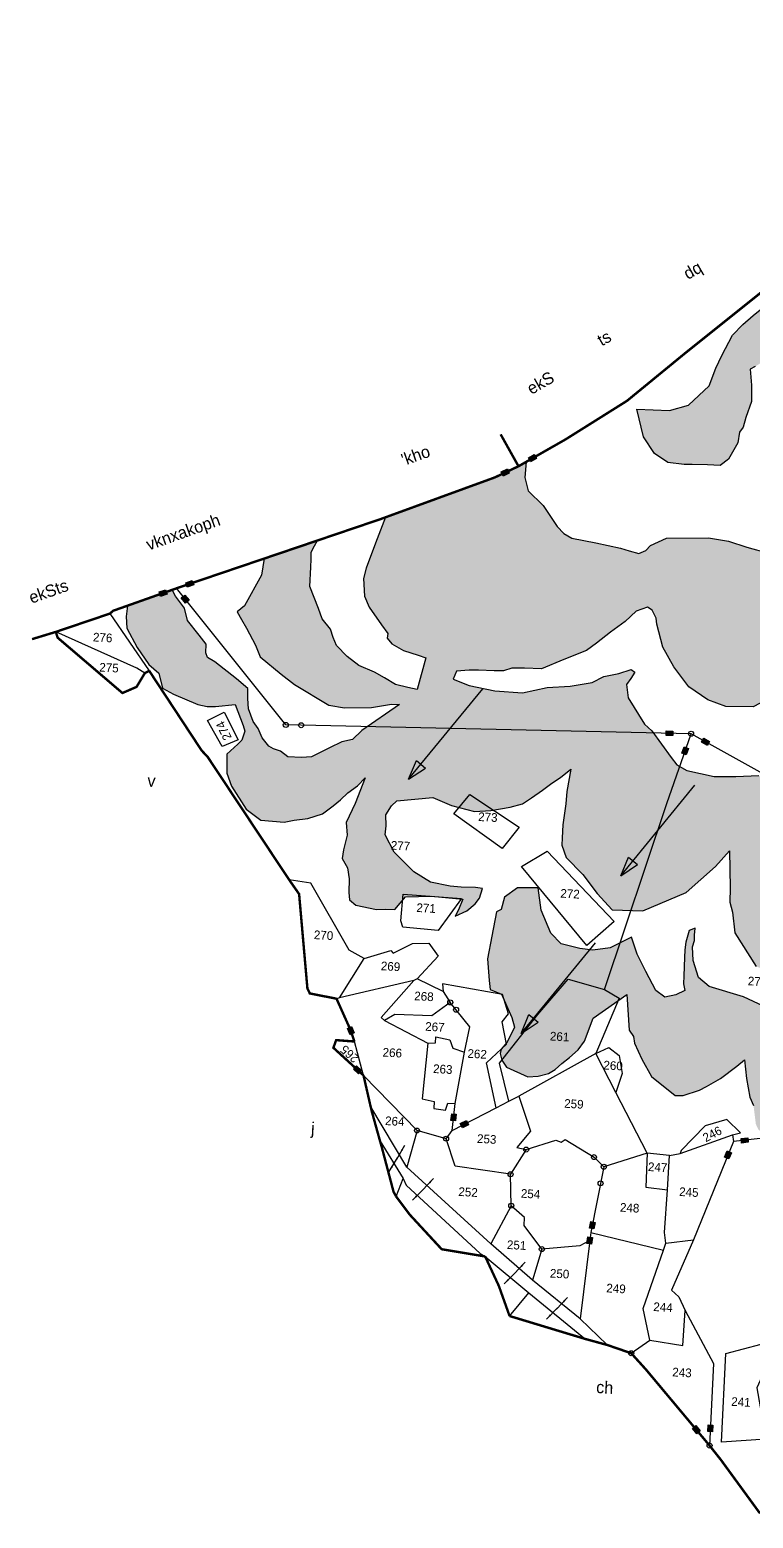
# Model space of a CAD drawing. Header units: metres. Extents: x 284570 to 287176, y 2012665 to 2015723.
# Drawn here: x 284690 to 285456, y 2013953 to 2015528 of the extents above; entities that cross this region are included whole.
import ezdxf
from ezdxf.enums import TextEntityAlignment as Align

# ---------------------------------------------------------------- set-up
doc = ezdxf.new("R2010")
doc.units = ezdxf.units.M
doc.header["$MEASUREMENT"] = 0
doc.linetypes.add('DIVIDE', pattern=[1.25, 0.5, -0.25, 0, -0.25, 0, -0.25])
for name, color, linetype in [('POLY_HATCH', 12, 'Continuous'), ('POLY_PARCEL', 6, 'Continuous'), ('POLY_ROAD', 30, 'Continuous'), ('SYM_ARROW', 1, 'Continuous'), ('SYM_STONE', 1, 'Continuous'), ('TEXT_MAPOUT', 7, 'Continuous'), ('TEXT_PARCEL', 7, 'Continuous'), ('V_BOUND_LINE', 7, 'Continuous'), ('V_DIVIDE_LINE', 7, 'DIVIDE')]:
    doc.layers.add(name, color=color, linetype=linetype)
doc.styles.get("Standard").update_dxf_attribs({"font": 'arial.ttf'})
doc.styles.add('TEXT_MAP', font='')
doc.styles.get('TEXT_MAP').set_extended_font_data('Kruti Dev 050')
doc.dimstyles.get("Standard").update_dxf_attribs({"dimtxt": 0.18, "dimasz": 0.18, "dimexe": 0.18, "dimexo": 0.0625, "dimgap": 0.09, "dimtad": 0, "dimtih": 1, "dimtoh": 1, "dimdec": 4, "dimzin": 0, "dimdsep": 46, "dimtxsty": 'Standard', "dimcen": 0.09, "dimadec": 0, "dimazin": 0, "dimtfac": 1, "dimtdec": 4, "dimtofl": 0, "dimtmove": 0, "dimatfit": 3, "dimfxl": 0, "dimtolj": 1, "dimtzin": 0, "dimarcsym": 0})

# ---------------------------------------------------------------- blocks, each defined once
blk = doc.blocks.new('STONE')
blk.add_circle((0, 0), 0.851)
blk = doc.blocks.new('STONESQUAREFILLED')
blk.add_hatch(color=256).paths.add_polyline_path([(0.7, -0.48), (0.7, 0.48), (-0.7, 0.48), (-0.7, -0.48)])
blk.add_lwpolyline([(-0.7, 0.48), (0.7, 0.48), (0.7, -0.48), (-0.7, -0.48)], close=True)
blk = doc.blocks.new('ARROWASPECT')
h = blk.add_hatch(color=256)
h.paths.add_polyline_path([(2.85, -2.85), (3.72, -1.98), (0, 0)])
h.paths.add_polyline_path([(0, 0), (1.98, -3.72), (2.85, -2.85)])
for points in [[(0, 0), (17.15, -17.15)], [(0, 0), (1.98, -3.72)], [(0, 0), (3.72, -1.98)], [(3.72, -1.98), (1.98, -3.72)]]:
    blk.add_lwpolyline(points)
blk = doc.blocks.new('TEXTDOUBLEARROW')
for points in [[(-6.63, 0.01), (0.2, 0.01)], [(6.25, 0.01), (-0.58, 0.01)]]:
    blk.add_leader(points, dimstyle='Standard', override={"dimtxt": 2.5, "dimasz": 2.5, "dimexe": 1.25, "dimexo": 0.625, "dimgap": 0.625, "dimtad": 1, "dimtih": 0, "dimtoh": 0, "dimzin": 8, "dimcen": 2.5, "dimtofl": 1})
blk = doc.blocks.new('6521')
at = {"layer": 'POLY_HATCH'}
h = blk.add_hatch(dxfattribs=at)
h.set_pattern_fill('ZIGZAG', color=256, scale=51.90212, style=0)
h.set_pattern_definition([(0, (284403.845, 2012089.4384), (6.487765, 6.487765), [6.487765, -6.487765]), (90, (284410.333, 2012089.4384), (-6.487765, 6.487765), [6.487765, -6.487765])])
h.paths.add_polyline_path([(285444.8, 2014803.7), (285450.7, 2014799.6), (285461.3, 2014794.3), (285468.9, 2014791.9), (285478.3, 2014786.1), (285494.2, 2014783.7), (285504.8, 2014783.7), (285514.8, 2014785.5), (285525.4, 2014788.4), (285528.3, 2014791.9), (285532.4, 2014801.3), (285538.9, 2014810.2), (285544.2, 2014815.4), (285555.4, 2014838.4), (285567.2, 2014873.6), (285570.1, 2014888.3), (285574.2, 2014901.3), (285578.9, 2014935.9), (285587.8, 2014970.3), (285593.1, 2014989.1), (285603.7, 2014989.7), (285614.3, 2014989.7), (285621.3, 2014990.9), (285626.6, 2014995), (285630.7, 2015002), (285633.7, 2015011.4), (285637.8, 2015020.3), (285639.6, 2015028.5), (285645.4, 2015046.7), (285655.4, 2015062.9), (285658.4, 2015072.9), (285659, 2015082.9), (285660.2, 2015093.5), (285659.6, 2015119.3), (285656.6, 2015138.7), (285646.6, 2015154.6), (285623.7, 2015174), (285591.9, 2015188.1), (285574.3, 2015192.2), (285556, 2015195.7), (285566.6, 2015209.5), (285571.3, 2015216), (285573.1, 2015221.3), (285578.4, 2015243), (285577.8, 2015248.9), (285573.1, 2015255.4), (285561.9, 2015266), (285537.2, 2015267.7), (285527.8, 2015270.1), (285530.2, 2015276.5), (285535.5, 2015283.6), (285539.6, 2015288.3), (285544.9, 2015297.1), (285546, 2015304.8), (285546, 2015313), (285546.6, 2015324.2), (285541.9, 2015332.4), (285522.9, 2015345.5), (285474.2, 2015304.5), (285477.6, 2015295.1), (285477.1, 2015286.8), (285476.5, 2015277.4), (285472.9, 2015252.1), (285473.5, 2015222.2), (285478.2, 2015221), (285485.9, 2015218.1), (285498.2, 2015208.1), (285502.4, 2015198.1), (285503.5, 2015186.3), (285505.3, 2015176.3), (285507.6, 2015159.3), (285501.8, 2015149.3), (285488.8, 2015150.5), (285476.5, 2015147.5), (285471.8, 2015121.1), (285449.4, 2015122.2), (285441.2, 2015127.5), (285434.1, 2015144), (285427.7, 2015157.5), (285427.1, 2015167.5), (285427.1, 2015173.4), (285428.2, 2015179.8), (285431.1, 2015201.5), (285426.4, 2015216.2), (285419.3, 2015228), (285414.1, 2015233.3), (285388.2, 2015209.7), (285377.6, 2015199.7), (285367, 2015187.4), (285357, 2015165.1), (285351.1, 2015151), (285345.2, 2015131.6), (285324.1, 2015109.8), (285304.1, 2015102.8), (285268.8, 2015102.2), (285277.6, 2015072.8), (285290.5, 2015055.7), (285305.2, 2015046.9), (285322.9, 2015045.7), (285331.7, 2015046.3), (285348.2, 2015046.9), (285361.7, 2015046.9), (285370.5, 2015054), (285379.3, 2015072.2), (285380.5, 2015083.9), (285384.1, 2015089.2), (285386.4, 2015099.8), (285391.7, 2015117.5), (285390.5, 2015135.1), (285388.2, 2015152.1), (285393.5, 2015155.1), (285398.2, 2015158.6), (285402.3, 2015165.1), (285403.5, 2015174.5), (285403.5, 2015183.9), (285404.6, 2015193.3), (285411.1, 2015193.9), (285415.8, 2015189.8), (285415.2, 2015176.2), (285417, 2015163.9), (285420.5, 2015148.6), (285431.1, 2015121.9), (285438.2, 2015108.4), (285444.1, 2015095.5), (285455.2, 2015074.3), (285464.7, 2015063.7), (285478.2, 2015026.1), (285470.5, 2015014.3), (285467, 2015003.8), (285465.2, 2014988.5), (285459.4, 2014971.4), (285451.7, 2014961.4), (285439.9, 2014957.9), (285418.8, 2014955.6), (285395.2, 2014960.8), (285375.2, 2014966.1), (285353.5, 2014968.5), (285308.6, 2014965.6), (285291.6, 2014956.7), (285286.9, 2014950.9), (285279.8, 2014947.3), (285269.2, 2014949.7), (285259.8, 2014952), (285232.8, 2014956.2), (285206.9, 2014959.7), (285198.1, 2014964.4), (285190.4, 2014971.4), (285173.9, 2014993.2), (285156.9, 2015007.9), (285152.8, 2015022), (285153.2, 2015039), (285145.2, 2015033.8), (285120.5, 2015020.4), (285005.6, 2014971), (284996.2, 2014942.7), (284987.8, 2014915.3), (284985.6, 2014903.9), (284987.8, 2014884.9), (284993.2, 2014873.5), (285007.6, 2014855.2), (285014.9, 2014846.4), (285014.5, 2014841.4), (285020, 2014835.4), (285032.9, 2014829), (285049, 2014824.8), (285057.3, 2014822.5), (285049.9, 2014788), (285039.8, 2014789.4), (285026.4, 2014792.2), (285014, 2014798.6), (285003, 2014804.1), (284985.9, 2014810.1), (284972.6, 2014819.3), (284960.6, 2014830.3), (284956.5, 2014838.6), (284953.2, 2014847.4), (284943.6, 2014858), (284939, 2014869), (284928.4, 2014892), (284928.2, 2014912.9), (284928.2, 2014921.6), (284927.8, 2014929), (284931, 2014935.9), (284933.7, 2014941.9), (284877.7, 2014919.3), (284875.8, 2014901.4), (284859.2, 2014867.3), (284851.8, 2014860.4), (284856.9, 2014852.6), (284862.9, 2014843.4), (284873.4, 2014825.9), (284879.4, 2014813.5), (284903, 2014796.2), (284917.7, 2014786.1), (284955.9, 2014765.9), (284973, 2014764), (285002, 2014765.9), (285023.1, 2014770.5), (285031.9, 2014770.9), (284992.8, 2014740.6), (284983.5, 2014730.4), (284972, 2014727.2), (284959.1, 2014719.9), (284940.3, 2014709.3), (284929.7, 2014707.9), (284914.9, 2014707.9), (284906.7, 2014713.4), (284899.3, 2014715.7), (284893.8, 2014718), (284886.4, 2014726.8), (284881.3, 2014736.4), (284875.8, 2014743.8), (284869.8, 2014757.1), (284868.4, 2014768.2), (284868, 2014778.8), (284855.1, 2014788.4), (284830.7, 2014805.4), (284822.9, 2014809.6), (284820.6, 2014814.6), (284820.6, 2014823.8), (284812.3, 2014833.1), (284798.9, 2014848.2), (284795.2, 2014861.1), (284784.6, 2014873.5), (284780.7, 2014880.2), (284733.6, 2014860.4), (284732.9, 2014848.7), (284734.3, 2014836.3), (284746.7, 2014816), (284760.1, 2014798.5), (284771.6, 2014789.8), (284776.2, 2014774.2), (284788.6, 2014768.2), (284815.3, 2014758.5), (284825.5, 2014757.1), (284834.2, 2014757.6), (284855.4, 2014760.8), (284865.1, 2014738.7), (284867.4, 2014732.7), (284864.6, 2014723.1), (284860.5, 2014718.5), (284853.1, 2014710.7), (284849.4, 2014707), (284850.3, 2014686.7), (284856.3, 2014672.9), (284873.3, 2014649), (284889.9, 2014638.4), (284914.9, 2014637.3), (284925.5, 2014640.1), (284940.3, 2014642.8), (284955.5, 2014648.8), (284966.5, 2014658), (284974.3, 2014664.9), (284981.7, 2014672.7), (284991.4, 2014681), (284999.2, 2014689.8), (284990, 2014661.7), (284981.7, 2014641), (284983.5, 2014627.2), (284980.3, 2014611.5), (284979.4, 2014601.9), (284985.8, 2014592.2), (284988.1, 2014580.7), (284988.6, 2014566), (284990, 2014558.2), (284996.9, 2014552.6), (285019.5, 2014549.4), (285029.1, 2014550.3), (285039.3, 2014550.3), (285049.7, 2014564.5), (285077.7, 2014567), (285111.4, 2014565.7), (285107.6, 2014553.9), (285104.5, 2014547), (285116.4, 2014553.3), (285125.1, 2014561.4), (285129.4, 2014567.6), (285131.9, 2014578.2), (285124.4, 2014578.8), (285108.9, 2014578.2), (285097, 2014578.8), (285075.9, 2014581.9), (285057.2, 2014591.9), (285034.8, 2014611.8), (285024.2, 2014629.8), (285024.8, 2014639.8), (285023.6, 2014651.6), (285029.2, 2014661.5), (285034.8, 2014667.1), (285073.3, 2014673), (285093.8, 2014665.5), (285118.7, 2014660.5), (285136.2, 2014662.4), (285156.7, 2014667.4), (285169.8, 2014671.7), (285179.1, 2014678.6), (285190.4, 2014687.3), (285200.3, 2014695.4), (285209, 2014702.2), (285219.6, 2014711.6), (285216.7, 2014687.5), (285216.3, 2014674.2), (285214.6, 2014651.4), (285214.6, 2014637.3), (285214.6, 2014629.6), (285220.2, 2014616.4), (285238.9, 2014599.4), (285255.6, 2014579.8), (285272.6, 2014563.1), (285305.5, 2014564), (285351.1, 2014586.2), (285381, 2014616), (285395.1, 2014633.5), (285398, 2014593.8), (285398.5, 2014578.5), (285401.9, 2014567.8), (285405.7, 2014545.7), (285430.5, 2014511.1), (285456.8, 2014503), (285474.7, 2014506.8), (285495.6, 2014509.7), (285505.3, 2014512), (285503.1, 2014501.5), (285496.3, 2014481.4), (285491.9, 2014456.8), (285497.1, 2014434.4), (285504.5, 2014420.2), (285521.7, 2014400.8), (285532.2, 2014395.6), (285532.2, 2014382.2), (285526, 2014376), (285513.5, 2014370.3), (285501.6, 2014369.5), (285493.4, 2014368.8), (285477.7, 2014372.5), (285467.2, 2014390.4), (285462, 2014400.1), (285460.5, 2014412), (285458.3, 2014421.7), (285455.3, 2014426.2), (285449.3, 2014451.6), (285446.3, 2014466.5), (285418.7, 2014477.7), (285381.4, 2014486.6), (285369.4, 2014495.6), (285362.7, 2014513.5), (285361.2, 2014528.4), (285362.7, 2014535.1), (285362.7, 2014541.1), (285362.7, 2014548.5), (285356.7, 2014545.6), (285353.8, 2014532.9), (285353, 2014524.7), (285353, 2014516.5), (285353.4, 2014496.7), (285353.8, 2014488.1), (285355.5, 2014481.1), (285346, 2014475.8), (285334.5, 2014472.5), (285324.3, 2014479), (285312.4, 2014499.1), (285302.1, 2014517.2), (285295.1, 2014534.8), (285272.9, 2014522.1), (285254.1, 2014518.8), (285240.1, 2014519.7), (285220, 2014523.4), (285208.1, 2014534.4), (285196.2, 2014558.6), (285191.7, 2014582.4), (285169.5, 2014581.2), (285156.3, 2014570.1), (285153.3, 2014556.8), (285148.3, 2014554.1), (285145, 2014527.5), (285141.8, 2014503.1), (285144.6, 2014479.7), (285146.4, 2014470.1), (285158.8, 2014466), (285171.2, 2014441.6), (285174.9, 2014431.1), (285167.7, 2014414.8), (285161.8, 2014407), (285160.8, 2014402), (285163.1, 2014395.1), (285168.6, 2014387.8), (285192.1, 2014378.6), (285203.1, 2014380), (285214.1, 2014383.6), (285221, 2014388.2), (285227.9, 2014395.1), (285235.7, 2014402), (285244.4, 2014410.7), (285250.9, 2014420.4), (285258.7, 2014445.6), (285293.6, 2014473.1), (285298.2, 2014435), (285303.2, 2014428.6), (285304.6, 2014421.3), (285313.3, 2014404.7), (285324.8, 2014386.4), (285351.5, 2014367.6), (285360.2, 2014368), (285377.2, 2014374.9), (285384.5, 2014379), (285399.2, 2014388.7), (285415.8, 2014402.9), (285423.7, 2014410.2), (285427, 2014390), (285431.6, 2014370.3), (285436.2, 2014361.6), (285439.8, 2014341.8), (285443, 2014335.8), (285452.7, 2014329.9), (285473.8, 2014328.5), (285482.5, 2014322.1), (285493.2, 2014324.2), (285515.3, 2014328.4), (285512.1, 2014312.7), (285507.5, 2014301.7), (285502.4, 2014293), (285502.9, 2014279.7), (285506.5, 2014260), (285502.4, 2014249.4), (285509.8, 2014248), (285529.1, 2014233.8), (285547, 2014223.7), (285563.6, 2014207.5), (285576, 2014204.7), (285584.7, 2014194.6), (285600.3, 2014193.3), (285602.2, 2014198.8), (285585.6, 2014209.3), (285598.9, 2014235.9), (285605.8, 2014233.7), (285624.7, 2014219), (285620.1, 2014240.1), (285618.7, 2014251.1), (285616.4, 2014261.2), (285611.8, 2014269), (285604.9, 2014278.6), (285594.3, 2014293.8), (285587.5, 2014311.7), (285583.8, 2014333.7), (285584.2, 2014345.7), (285582.9, 2014360.4), (285570.4, 2014364.3), (285558.9, 2014371.7), (285555.3, 2014375.4), (285559.9, 2014390), (285577.8, 2014391.9), (285597.5, 2014399.7), (285601.2, 2014405.7), (285586, 2014420.3), (285589.3, 2014429.1), (285574.1, 2014436.4), (285565.8, 2014442.4), (285562.6, 2014448.8), (285561.2, 2014452.5), (285552.5, 2014454.8), (285545.6, 2014458), (285542.9, 2014478.2), (285540.6, 2014489.2), (285538.7, 2014501.6), (285539.6, 2014506.2), (285538.7, 2014533.5), (285546.5, 2014540.4), (285552.5, 2014545.9), (285556.6, 2014550.5), (285573.2, 2014546.9), (285593.4, 2014548.7), (285619.1, 2014554.7), (285632.9, 2014574.9), (285636.1, 2014593.2), (285637.5, 2014604.2), (285638.4, 2014619.4), (285634.3, 2014636.4), (285628.3, 2014647.8), (285629.2, 2014657.5), (285644.4, 2014657.9), (285659.5, 2014659.8), (285682, 2014641.9), (285713, 2014642.6), (285720.8, 2014646.7), (285730, 2014653.6), (285735, 2014661.4), (285742.8, 2014671.9), (285757.5, 2014692.1), (285761.7, 2014702.7), (285764, 2014724.3), (285767.6, 2014743.1), (285767.2, 2014766.1), (285766.7, 2014778.9), (285760.3, 2014794.1), (285750.6, 2014810.6), (285744.7, 2014816.6), (285741.4, 2014823.4), (285738.7, 2014834.9), (285691.8, 2014826), (285672.5, 2014824.6), (285652.3, 2014827.9), (285649.6, 2014841.2), (285658.3, 2014858.2), (285664.7, 2014872.4), (285669.3, 2014883.4), (285673, 2014890.8), (285734.6, 2014886.2), (285756.6, 2014889.8), (285777.3, 2014896.3), (285792.5, 2014909.1), (285800.7, 2014929.3), (285807.6, 2014965.1), (285804.9, 2014989.4), (285802.6, 2014999.1), (285800.7, 2015006.4), (285819.7, 2015007.2), (285825.2, 2015010.8), (285837.1, 2015018.2), (285844.5, 2015025.5), (285850, 2015034.2), (285848.1, 2015043.9), (285840.3, 2015062.7), (285836.2, 2015071.9), (285841.7, 2015079.2), (285855.9, 2015084.7), (285861.9, 2015104), (285866, 2015116.4), (285901, 2015134.8), (285916.7, 2015131.2), (285934.6, 2015122), (285950.2, 2015111.9), (285956.6, 2015116), (285960.3, 2015122.4), (285984.7, 2015124.3), (286004.9, 2015128.9), (286010.8, 2015133.9), (286006.8, 2015142.7), (286032.1, 2015161.6), (286046.8, 2015157.9), (286056.9, 2015157), (286062.4, 2015161.1), (286072.5, 2015162), (286086.3, 2015162.9), (286096.4, 2015175.3), (286138.3, 2015185), (286147.5, 2015176.7), (286150.7, 2015174.9), (286156.7, 2015143.2), (286155.3, 2015139.5), (286136.5, 2015134.9), (286126.4, 2015127.1), (286118.1, 2015105.5), (286114.4, 2015091.3), (286113.5, 2015072.9), (286118.5, 2015055.7), (286122.7, 2015048.8), (286125.4, 2015046.5), (286148.1, 2015039.7), (286159.2, 2015039.2), (286174.6, 2015038.6), (286192.7, 2015057.9), (286202.3, 2015067), (286223.5, 2015106.8), (286246.4, 2015136), (286258.1, 2015139.2), (286266.6, 2015149.3), (286274.6, 2015157.3), (286284.2, 2015162.6), (286295.3, 2015165.8), (286279.4, 2015169.5), (286268.2, 2015166.3), (286262.3, 2015159.4), (286257, 2015154.1), (286252.2, 2015150.9), (286243.2, 2015151.5), (286234.2, 2015154.1), (286227.2, 2015157.8), (286218.2, 2015161.6), (286211.3, 2015167.4), (286207.6, 2015172.2), (286206.5, 2015192.4), (286189.5, 2015189.7), (286176.2, 2015192.4), (286161.8, 2015197.2), (286145.9, 2015204.1), (286139.5, 2015213.1), (286134.2, 2015232.8), (286108.7, 2015239.7), (286082.1, 2015241.8), (286073.6, 2015248.2), (286073, 2015252.4), (286062.2, 2015266.6), (286060.7, 2015279.4), (286059.1, 2015292.7), (286064.4, 2015303.3), (286064.9, 2015309.7), (286055.9, 2015348.5), (286028.2, 2015354.8), (286012.8, 2015362.8), (286001.1, 2015369.7), (285994.2, 2015384.1), (285990.5, 2015398.4), (285991, 2015414.9), (285989.9, 2015423.9), (285970.1, 2015444.9), (285971.2, 2015452.9), (285973.9, 2015465.6), (285978.1, 2015471.5), (285985.6, 2015476.3), (286000.5, 2015491.2), (285996.2, 2015506), (285987.2, 2015524.6), (285979.7, 2015540.7), (285843.2, 2015500.6), (285812.2, 2015478.3), (285814.9, 2015474.2), (285812, 2015466), (285799.6, 2015445.4), (285776.7, 2015411.3), (285752, 2015385.5), (285714.9, 2015357), (285710.7, 2015345.2), (285720.7, 2015339.3), (285722.5, 2015315.2), (285717.2, 2015309.9), (285725.4, 2015304.7), (285720.1, 2015285.8), (285712.5, 2015283.5), (285699.6, 2015288.2), (285684.9, 2015293.5), (285678.4, 2015290), (285664.3, 2015270.6), (285651.9, 2015251.8), (285647.8, 2015238.2), (285646.1, 2015212.1), (285656.1, 2015199.7), (285663.8, 2015183.8), (285677.3, 2015176.2), (285692.6, 2015155), (285698.5, 2015140.3), (285703.2, 2015124.5), (285704.9, 2015109.2), (285703.7, 2015098.6), (285703.7, 2015080.4), (285696.1, 2015056.9), (285684.2, 2015018.3), (285681.3, 2015006), (285679.5, 2014984.8), (285671.3, 2014954.2), (285669.5, 2014938.4), (285667.2, 2014919.6), (285663.1, 2014903.1), (285660.1, 2014895.5), (285653.6, 2014876.1), (285639.5, 2014846.1), (285628.4, 2014824.3), (285593.5, 2014799.3), (285595.3, 2014791.7), (285597.6, 2014775.2), (285591.2, 2014761.7), (285588.8, 2014753.5), (285584.7, 2014738.8), (285580, 2014729.9), (285569.4, 2014725.8), (285572.3, 2014722.3), (285581.2, 2014719.4), (285593.5, 2014705.3), (285591.2, 2014685.3), (285574.1, 2014675.3), (285570, 2014671.2), (285570.6, 2014660), (285571.2, 2014648.8), (285570, 2014638.8), (285565.3, 2014627.7), (285551.8, 2014613.6), (285527.1, 2014608.9), (285517.1, 2014611.8), (285505.9, 2014617.7), (285492.4, 2014628.8), (285478.8, 2014641.2), (285467.1, 2014652.4), (285455.9, 2014670.6), (285453.5, 2014682.3), (285449.4, 2014701.7), (285422.1, 2014716.1), (285397.4, 2014713.8), (285373.9, 2014712.6), (285344.4, 2014717.3), (285333.3, 2014722.6), (285326.8, 2014730.2), (285304.4, 2014757.9), (285296.2, 2014764.3), (285276.8, 2014791.9), (285274.5, 2014806.1), (285278.6, 2014812.5), (285282.7, 2014819.6), (285278.6, 2014822.5), (285265.6, 2014817.2), (285249.7, 2014813.1), (285237.4, 2014806.1), (285213.9, 2014800.8), (285189.2, 2014797.8), (285163.3, 2014790.8), (285133.3, 2014791.4), (285105.6, 2014795.5), (285088, 2014801.4), (285090.9, 2014810.2), (285104.5, 2014811.9), (285114.5, 2014812.5), (285131.5, 2014812.5), (285141.5, 2014813.1), (285150.3, 2014816.6), (285163.9, 2014817.2), (285182.1, 2014817.8), (285205.6, 2014829), (285229.2, 2014840.1), (285239.7, 2014848.4), (285253.9, 2014861.3), (285269.2, 2014873.7), (285280.3, 2014885.4), (285292.1, 2014890.1), (285297.4, 2014887.2), (285302.1, 2014878.9), (285303.3, 2014872.5), (285311.3, 2014848.4), (285324.2, 2014827.8), (285341.3, 2014807.2), (285362.5, 2014794.3), (285382.5, 2014788.4), (285411.9, 2014789.6), (285433, 2014802.5)])
h.paths.add_polyline_path([(285887.4, 2015164.2), (285894.7, 2015183.8), (285909.3, 2015186.1), (285923, 2015197.9), (285931.6, 2015218.4), (285934.8, 2015221.6), (285930.7, 2015239), (285934.4, 2015252.2), (285930.7, 2015263.4), (285911.1, 2015283.9), (285912.9, 2015299.9), (285913.9, 2015306.3), (285914.3, 2015314.5), (285917.1, 2015319.1), (285928.5, 2015322.7), (285944.4, 2015311.8), (285947.2, 2015305.7), (285953.6, 2015303.5), (285962.3, 2015301.6), (285968.2, 2015307.6), (285973.7, 2015314.4), (285977.8, 2015317.6), (285990.6, 2015307.6), (285997.9, 2015301.6), (286010.2, 2015298), (286020.7, 2015297.5), (286027.6, 2015300.3), (286034, 2015303.5), (286034.9, 2015285.2), (286022.1, 2015270.6), (286018.4, 2015256.9), (286018, 2015238.7), (286018, 2015228.6), (285990.6, 2015226.8), (285985.1, 2015214.5), (285922.1, 2015166.9), (285913.4, 2015165.5), (285896, 2015164.2)], flags=16)
for points in [[(284733.6, 2014860.4), (284732.9, 2014848.7), (284734.3, 2014836.3), (284746.7, 2014816), (284760.1, 2014798.5), (284771.6, 2014789.8), (284776.2, 2014774.2), (284788.6, 2014768.2), (284815.3, 2014758.5), (284825.5, 2014757.1), (284834.2, 2014757.6), (284855.4, 2014760.8), (284865.1, 2014738.7), (284867.4, 2014732.7), (284864.6, 2014723.1), (284860.5, 2014718.5), (284853.1, 2014710.7), (284849.4, 2014707), (284850.3, 2014686.7), (284856.3, 2014672.9), (284873.3, 2014649), (284889.9, 2014638.4), (284914.9, 2014637.3), (284925.5, 2014640.1), (284940.3, 2014642.8), (284955.5, 2014648.8), (284966.5, 2014658), (284974.3, 2014664.9), (284981.7, 2014672.7), (284991.4, 2014681), (284999.2, 2014689.8), (284990, 2014661.7), (284981.7, 2014641), (284983.5, 2014627.2), (284980.3, 2014611.5), (284979.4, 2014601.9), (284985.8, 2014592.2), (284988.1, 2014580.7), (284988.6, 2014566), (284990, 2014558.2), (284996.9, 2014552.6), (285019.5, 2014549.4), (285029.1, 2014550.3), (285039.3, 2014550.3), (285049.7, 2014564.5), (285077.7, 2014567), (285111.4, 2014565.7), (285107.6, 2014553.9), (285104.5, 2014547), (285116.4, 2014553.3), (285125.1, 2014561.4), (285129.4, 2014567.6), (285131.9, 2014578.2), (285124.4, 2014578.8), (285108.9, 2014578.2), (285097, 2014578.8), (285075.9, 2014581.9), (285057.2, 2014591.9), (285034.8, 2014611.8), (285024.2, 2014629.8), (285024.8, 2014639.8), (285023.6, 2014651.6), (285029.2, 2014661.5), (285034.8, 2014667.1), (285073.3, 2014673), (285093.8, 2014665.5), (285118.7, 2014660.5), (285136.2, 2014662.4), (285156.7, 2014667.4), (285169.8, 2014671.7), (285179.1, 2014678.6), (285190.4, 2014687.3), (285200.3, 2014695.4), (285209, 2014702.2), (285219.6, 2014711.6), (285216.7, 2014687.5), (285216.3, 2014674.2), (285214.6, 2014651.4), (285214.6, 2014637.3), (285214.6, 2014629.6), (285220.2, 2014616.4), (285238.9, 2014599.4), (285255.6, 2014579.8), (285272.6, 2014563.1), (285305.5, 2014564), (285351.1, 2014586.2), (285381, 2014616), (285395.1, 2014633.5), (285398, 2014593.8), (285398.5, 2014578.5), (285401.9, 2014567.8), (285405.7, 2014545.7), (285430.5, 2014511.1)], [(285446.3, 2014466.5), (285418.7, 2014477.7), (285381.4, 2014486.6), (285369.4, 2014495.6), (285362.7, 2014513.5), (285361.2, 2014528.4), (285362.7, 2014535.1), (285362.7, 2014541.1), (285362.7, 2014548.5), (285356.7, 2014545.6), (285353.8, 2014532.9), (285353, 2014524.7), (285353, 2014516.5), (285353.4, 2014496.7), (285353.8, 2014488.1), (285355.5, 2014481.1), (285346, 2014475.8), (285334.5, 2014472.5), (285324.3, 2014479), (285312.4, 2014499.1), (285302.1, 2014517.2), (285295.1, 2014534.8), (285272.9, 2014522.1), (285254.1, 2014518.8), (285240.1, 2014519.7), (285220, 2014523.4), (285208.1, 2014534.4), (285196.2, 2014558.6), (285191.7, 2014582.4), (285169.5, 2014581.2), (285156.3, 2014570.1), (285153.3, 2014556.8), (285148.3, 2014554.1), (285145, 2014527.5), (285141.8, 2014503.1), (285144.6, 2014479.7), (285146.4, 2014470.1), (285158.8, 2014466), (285171.2, 2014441.6), (285174.9, 2014431.1), (285167.7, 2014414.8), (285161.8, 2014407), (285160.8, 2014402), (285163.1, 2014395.1), (285168.6, 2014387.8), (285192.1, 2014378.6), (285203.1, 2014380), (285214.1, 2014383.6), (285221, 2014388.2), (285227.9, 2014395.1), (285235.7, 2014402), (285244.4, 2014410.7), (285250.9, 2014420.4), (285258.7, 2014445.6), (285293.6, 2014473.1), (285298.2, 2014435), (285303.2, 2014428.6), (285304.6, 2014421.3), (285313.3, 2014404.7), (285324.8, 2014386.4), (285351.5, 2014367.6), (285360.2, 2014368), (285377.2, 2014374.9), (285384.5, 2014379), (285399.2, 2014388.7), (285415.8, 2014402.9), (285423.7, 2014410.2), (285427, 2014390), (285431.6, 2014370.3), (285436.2, 2014361.6)], [(285433, 2014802.5), (285411.9, 2014789.6), (285382.5, 2014788.4), (285362.5, 2014794.3), (285341.3, 2014807.2), (285324.2, 2014827.8), (285311.3, 2014848.4), (285303.3, 2014872.5), (285302.1, 2014878.9), (285297.4, 2014887.2), (285292.1, 2014890.1), (285280.3, 2014885.4), (285269.2, 2014873.7), (285253.9, 2014861.3), (285239.7, 2014848.4), (285229.2, 2014840.1), (285205.6, 2014829), (285182.1, 2014817.8), (285163.9, 2014817.2), (285150.3, 2014816.6), (285141.5, 2014813.1), (285131.5, 2014812.5), (285114.5, 2014812.5), (285104.5, 2014811.9), (285090.9, 2014810.2), (285088, 2014801.4), (285105.6, 2014795.5), (285133.3, 2014791.4), (285163.3, 2014790.8), (285189.2, 2014797.8), (285213.9, 2014800.8), (285237.4, 2014806.1), (285249.7, 2014813.1), (285265.6, 2014817.2), (285278.6, 2014822.5), (285282.7, 2014819.6), (285278.6, 2014812.5), (285274.5, 2014806.1), (285276.8, 2014791.9), (285296.2, 2014764.3), (285304.4, 2014757.9), (285326.8, 2014730.2), (285333.3, 2014722.6), (285344.4, 2014717.3), (285373.9, 2014712.6), (285397.4, 2014713.8), (285422.1, 2014716.1)], [(285153.2, 2015039), (285152.8, 2015022), (285156.9, 2015007.9), (285173.9, 2014993.2), (285190.4, 2014971.4), (285198.1, 2014964.4), (285206.9, 2014959.7), (285232.8, 2014956.2), (285259.8, 2014952), (285269.2, 2014949.7), (285279.8, 2014947.3), (285286.9, 2014950.9), (285291.6, 2014956.7), (285308.6, 2014965.6), (285353.5, 2014968.5), (285375.2, 2014966.1), (285395.2, 2014960.8), (285418.8, 2014955.6)], [(285393.5, 2015155.1), (285388.2, 2015152.1), (285390.5, 2015135.1), (285391.7, 2015117.5), (285386.4, 2015099.8), (285384.1, 2015089.2), (285380.5, 2015083.9), (285379.3, 2015072.2), (285370.5, 2015054), (285361.7, 2015046.9), (285348.2, 2015046.9), (285331.7, 2015046.3), (285322.9, 2015045.7), (285305.2, 2015046.9), (285290.5, 2015055.7), (285277.6, 2015072.8), (285268.8, 2015102.2), (285304.1, 2015102.8), (285324.1, 2015109.8), (285345.2, 2015131.6), (285351.1, 2015151), (285357, 2015165.1), (285367, 2015187.4), (285377.6, 2015199.7), (285388.2, 2015209.7), (285414.1, 2015233.3)], [(285005.6, 2014971), (284996.2, 2014942.7), (284987.8, 2014915.3), (284985.6, 2014903.9), (284987.8, 2014884.9), (284993.2, 2014873.5), (285007.6, 2014855.2), (285014.9, 2014846.4), (285014.5, 2014841.4), (285020, 2014835.4), (285032.9, 2014829), (285049, 2014824.8), (285057.3, 2014822.5), (285049.9, 2014788), (285039.8, 2014789.4), (285026.4, 2014792.2), (285014, 2014798.6), (285003, 2014804.1), (284985.9, 2014810.1), (284972.6, 2014819.3), (284960.6, 2014830.3), (284956.5, 2014838.6), (284953.2, 2014847.4), (284943.6, 2014858), (284939, 2014869), (284928.4, 2014892), (284928.2, 2014912.9), (284928.2, 2014921.6), (284927.8, 2014929), (284931, 2014935.9), (284933.7, 2014941.9)], [(284877.7, 2014919.3), (284875.8, 2014901.4), (284859.2, 2014867.3), (284851.8, 2014860.4), (284856.9, 2014852.6), (284862.9, 2014843.4), (284873.4, 2014825.9), (284879.4, 2014813.5), (284903, 2014796.2), (284917.7, 2014786.1), (284955.9, 2014765.9), (284973, 2014764), (285002, 2014765.9), (285023.1, 2014770.5), (285031.9, 2014770.9), (284992.8, 2014740.6), (284983.5, 2014730.4), (284972, 2014727.2), (284959.1, 2014719.9), (284940.3, 2014709.3), (284929.7, 2014707.9), (284914.9, 2014707.9), (284906.7, 2014713.4), (284899.3, 2014715.7), (284893.8, 2014718), (284886.4, 2014726.8), (284881.3, 2014736.4), (284875.8, 2014743.8), (284869.8, 2014757.1), (284868.4, 2014768.2), (284868, 2014778.8), (284855.1, 2014788.4), (284830.7, 2014805.4), (284822.9, 2014809.6), (284820.6, 2014814.6), (284820.6, 2014823.8), (284812.3, 2014833.1), (284798.9, 2014848.2), (284795.2, 2014861.1), (284784.6, 2014873.5), (284780.7, 2014880.2)]]:
    blk.add_lwpolyline(points, dxfattribs=at)
at = {"layer": 'POLY_PARCEL'}
for points in [[(284910.9, 2014742), (284785.3, 2014882.1)], [(284715.2, 2014850.9), (284760.9, 2014791.9)], [(284756.3, 2014789), (284747.5, 2014793.9), (284658.3, 2014828)], [(284826.5, 2014742), (284843.8, 2014751.8), (284860.7, 2014723.1), (284844, 2014715), (284826.5, 2014742)], [(285346.7, 2014757), (284910.9, 2014742)], [(285269.2, 2014477.3), (285324.8, 2014680.7), (285346.7, 2014757)], [(285523.8, 2014671.5), (285346.7, 2014757)], [(285096.6, 2014656.7), (285112.6, 2014678.3), (285167.7, 2014646.4), (285150.6, 2014622.3), (285096.6, 2014656.7)], [(285172.6, 2014604.3), (285199.2, 2014622.1), (285275.4, 2014550.6), (285247.5, 2014523.5), (285172.6, 2014604.3)], [(285009.2, 2014496), (284992.7, 2014503.9), (284947.2, 2014573.6), (284924, 2014575.7)], [(285048.7, 2014531.9), (285046.2, 2014538.7), (285047, 2014567.4), (285109.9, 2014566.3), (285086.9, 2014530.6), (285048.7, 2014531.9)], [(285009.2, 2014496), (285037.2, 2014506), (285040.1, 2014503.3), (285060.2, 2014515), (285077.8, 2014516.3), (285088.4, 2014502.8), (285067.4, 2014477.3)], [(284984.9, 2014452.1), (285009.2, 2014496)], [(285063.9, 2014475.2), (284984.9, 2014452.1)], [(285063.9, 2014475.2), (285031.1, 2014433.7), (285034.9, 2014430.7)], [(285067.4, 2014477.3), (285063.9, 2014475.2)], [(285096.1, 2014465.2), (285067.4, 2014477.3)], [(285161.2, 2014436.3), (285167.5, 2014445.1), (285159.9, 2014465.6), (285094.8, 2014473.6), (285096.1, 2014465.2)], [(285173, 2014351.6), (285160.7, 2014391.6), (285198.9, 2014446.4), (285229.6, 2014486), (285269.2, 2014477.3)], [(285269.2, 2014477.3), (285285.4, 2014468.6), (285263.6, 2014408)], [(285096.1, 2014465.2), (285104.3, 2014454)], [(284984.9, 2014452.1), (284981.9, 2014451.1)], [(285104.3, 2014454), (285085.3, 2014438.3), (285045.5, 2014437.7), (285034.9, 2014430.7)], [(285122.4, 2014401.5), (285126.8, 2014428.9), (285104.3, 2014454)], [(285034.9, 2014430.7), (285082.6, 2014408.8)], [(285160, 2014343.5), (285146.9, 2014391.3), (285167.2, 2014412.7), (285161.2, 2014436.3)], [(285082.6, 2014408.8), (285079.8, 2014348.7), (285093.1, 2014346.6), (285093.1, 2014339), (285105.6, 2014337.9), (285107.7, 2014345.8), (285115.6, 2014345.7)], [(285082.6, 2014408.8), (285091, 2014409.6), (285091, 2014416.1), (285105.9, 2014413.9), (285109.7, 2014405), (285122.4, 2014401.5)], [(285263.6, 2014408), (285183.4, 2014357.6)], [(285263.6, 2014408), (285277.3, 2014415), (285289, 2014407), (285293.3, 2014388), (285287.7, 2014367.3)], [(285287.7, 2014367.3), (285263.6, 2014408)], [(285015.5, 2014370.4), (285003.7, 2014406.2)], [(285115.6, 2014345.7), (285122.4, 2014401.5)], [(285076.3, 2014314.4), (285015.5, 2014370.4)], [(285324.7, 2014303.8), (285287.7, 2014367.3)], [(285114, 2014316.6), (285115.6, 2014345.7)], [(285114, 2014316.6), (285160, 2014343.5)], [(285160, 2014343.5), (285173, 2014351.6)], [(285173, 2014351.6), (285183.4, 2014357.6)], [(285183.4, 2014357.6), (285198.4, 2014320.6), (285184.7, 2014302.3), (285194.7, 2014300.6)], [(285415.5, 2014328.8), (285423.8, 2014331.5), (285408.2, 2014345.1), (285385.5, 2014336.8), (285361.1, 2014308.8), (285360.4, 2014305.5)], [(285360.4, 2014305.5), (285415.5, 2014328.8)], [(285415.5, 2014328.8), (285416.9, 2014321.6)], [(285489.5, 2014333.9), (285416.9, 2014321.6)], [(285076.3, 2014314.4), (285067.6, 2014274.4)], [(285108, 2014307.4), (285076.3, 2014314.4)], [(285108, 2014307.4), (285114, 2014316.6)], [(285194.7, 2014300.6), (285226.1, 2014312.3), (285231.8, 2014310.6), (285235.8, 2014313.6), (285268, 2014296.5), (285279, 2014286.8)], [(285416.9, 2014321.6), (285379.8, 2014213.7)], [(285179.4, 2014273.1), (285119.4, 2014278.4), (285108, 2014307.4)], [(285194.7, 2014300.6), (285179.4, 2014273.1)], [(285324.7, 2014303.8), (285279, 2014286.8)], [(285324.7, 2014303.8), (285325.4, 2014267.4), (285348.8, 2014265.8)], [(285349.1, 2014302.8), (285324.7, 2014303.8)], [(285348.8, 2014265.8), (285349.1, 2014302.8)], [(285349.1, 2014302.8), (285360.4, 2014305.5)], [(285279, 2014286.8), (285269.3, 2014215.4), (285269.3, 2014215.4)], [(285182.1, 2014239.4), (285179.4, 2014273.1)], [(285350.4, 2014208.5), (285348.4, 2014219.8), (285348.8, 2014265.8)], [(285057.8, 2014242.4), (285064.2, 2014262.2)], [(285182.1, 2014239.4), (285162.5, 2014197.3)], [(285217.5, 2014194.6), (285197.2, 2014218.9), (285196.9, 2014227.6), (285182.1, 2014239.4)], [(285269.3, 2014215.4), (285268.4, 2014206.8)], [(285269.3, 2014215.4), (285348.4, 2014200.9)], [(285268.4, 2014206.8), (285258.3, 2014200.6), (285217.5, 2014194.6)], [(285268.4, 2014206.8), (285262.9, 2014121.9)], [(285339.1, 2014103.2), (285330.1, 2014136.8), (285348.4, 2014200.9)], [(285348.4, 2014200.9), (285350.4, 2014208.5)], [(285350.4, 2014208.5), (285379.8, 2014213.7)], [(285379.8, 2014213.7), (285359.4, 2014158.2), (285367.5, 2014151.5), (285375.1, 2014137.2)], [(285217.5, 2014194.6), (285209.5, 2014160.6)], [(285186.9, 2014120.8), (285206.1, 2014146.7)], [(285339.1, 2014103.2), (285374.8, 2014099.5), (285375.1, 2014137.2)], [(285375.1, 2014137.2), (285408.8, 2014082.2), (285409.5, 2013993.8)], [(285319.8, 2014088.2), (285339.1, 2014103.2)], [(285421.6, 2014093.7), (285477.6, 2014112), (285456.9, 2014058.7), (285469.6, 2014004), (285422.2, 2013998.3), (285421.6, 2014093.7)]]:
    blk.add_lwpolyline(points, dxfattribs=at)
at = {"layer": 'POLY_ROAD'}
for points in [[(285067.6, 2014274.4), (285025.1, 2014337.1)], [(285037.3, 2014300.6), (285064.2, 2014262.2)], [(285162.5, 2014197.3), (285067.6, 2014274.4)], [(285064.2, 2014262.2), (285067.9, 2014254.9), (285151.4, 2014186.3), (285157.1, 2014183.3)], [(285157.1, 2014183.3), (285206.1, 2014146.7)], [(285209.5, 2014160.6), (285162.5, 2014197.3)], [(285262.9, 2014121.9), (285209.5, 2014160.6)], [(285206.1, 2014146.7), (285269.8, 2014100.7)], [(285293.6, 2014095.6), (285262.9, 2014121.9)]]:
    blk.add_lwpolyline(points, dxfattribs=at)
at = {"layer": 'V_BOUND_LINE', "const_width": 2.6}
for points in [[(286017.1, 2015551.6), (285843.2, 2015500.6), (285797.1, 2015467.5), (285792.7, 2015462.6), (285649.2, 2015358.6), (285522.9, 2015345.5), (285450.7, 2015284.8), (285317.6, 2015165.5), (285257.8, 2015110.6), (285194.3, 2015065.6), (285145.2, 2015033.8)], [(285145.2, 2015033.8), (285120.5, 2015020.4), (285000.2, 2014968.7), (284785.3, 2014882.1)], [(284785.3, 2014882.1), (284718.7, 2014854.2), (284715.2, 2014850.9)], [(284715.2, 2014850.9), (284658.3, 2014828)], [(284658.3, 2014828), (284660.6, 2014821.9), (284733.5, 2014766.4), (284748.3, 2014773.8), (284756.3, 2014789)], [(284756.3, 2014789), (284760.9, 2014791.9)], [(284760.9, 2014791.9), (284822.1, 2014709.4), (284829.1, 2014702.7), (284924, 2014575.7)], [(284924, 2014575.7), (284935.4, 2014561.2), (284950, 2014460.4), (284952.9, 2014455.1), (284981.9, 2014451.1)], [(284981.9, 2014451.1), (284999.2, 2014417.6), (285003.7, 2014406.2)], [(285003.7, 2014406.2), (284984, 2014406.6), (284981.5, 2014398.2), (285015.5, 2014370.4)], [(285015.5, 2014370.4), (285025.1, 2014337.1)], [(285025.1, 2014337.1), (285026.7, 2014331.8), (285037.3, 2014300.6)], [(285037.3, 2014300.6), (285039, 2014295.8), (285054.8, 2014247.2), (285057.8, 2014242.4)], [(285057.8, 2014242.4), (285073.5, 2014223.7), (285110, 2014188.4), (285157.1, 2014183.3)], [(285157.1, 2014183.3), (285173.6, 2014152.4), (285186.9, 2014120.8)], [(285186.9, 2014120.8), (285269.8, 2014100.7)], [(285269.8, 2014100.7), (285293.6, 2014095.6)], [(285293.6, 2014095.6), (285319.8, 2014088.2)], [(285319.8, 2014088.2), (285336.7, 2014071.5), (285409.5, 2013993.8)], [(285409.5, 2013993.8), (285422.4, 2013979.3), (285467, 2013924.9), (285482.6, 2013920.9)]]:
    blk.add_lwpolyline(points, dxfattribs=at)
at = {"layer": 'V_DIVIDE_LINE', "const_width": 2.6}
for points in [[(285145.2, 2015033.8), (285124.1, 2015067)], [(284658.3, 2014828), (284633.2, 2014818.8)]]:
    blk.add_lwpolyline(points, dxfattribs=at)
at = {"layer": 'SYM_ARROW'}
for name, p, xscale, yscale, zscale, rotation in [('ARROWASPECT', (285046.1, 2014691), 5.190211988408475, 5.190211988408475, 5.190211988408475, 98.86875283392698), ('ARROWASPECT', (285279.7, 2014600.2), 5.190211988408475, 5.190211988408475, 5.190211988408475, 98.86875283392698), ('ARROWASPECT', (285182.4, 2014425), 5.190211988408475, 5.190211988408475, 5.190211988408475, 98.86875283392698), ('TEXTDOUBLEARROW', (285056.6, 2014283.5), 2.530008560374512, 2.530008560374512, 2.530008560374512, 62.27847174893635), ('TEXTDOUBLEARROW', (285086.7, 2014251.9), 2.530008560374512, 2.530008560374512, 2.530008560374512, 48.89446561277749), ('TEXTDOUBLEARROW', (285190.2, 2014167.6), 2.530008560374512, 2.530008560374512, 2.530008560374512, 48.89446561277749), ('TEXTDOUBLEARROW', (285237.7, 2014132.2), 2.530008560374512, 2.530008560374512, 2.530008560374512, 48.89446561277749)]:
    blk.add_blockref(name, p, dxfattribs=dict(at, xscale=xscale, yscale=yscale, zscale=zscale, rotation=rotation))
at = {"layer": 'SYM_STONE'}
for p, xscale, yscale, zscale, rotation in [((285159.7, 2015043.2), 5.190211988408474, 5.190211988408474, 5.190211988408474, 32.91066393449717), ((285131.4, 2015026.3), 5.190211988408474, 5.190211988408474, 5.190211988408474, 207.8051726916707), ((284799.2, 2014887.7), 5.190211988408473, 5.190211988408473, 5.190211988408473, 21.93764830753915), ((284771.1, 2014876.2), 5.190211988408474, 5.190211988408474, 5.190211988408474, 22.77315463235707), ((284795.2, 2014871), 5.190211988408474, 5.190211988408474, 5.190211988408474, 311.8819265993276), ((285323.5, 2014756.2), 5.190211988408474, 5.190211988408474, 5.190211988408474, 1.968597669804713), ((285362.7, 2014749.3), 5.190211988408474, 5.190211988408474, 5.190211988408474, 334.235858927591), ((285341.3, 2014738.3), 5.190211988408475, 5.190211988408475, 5.190211988408475, 254.0270980325583), ((284999.2, 2014417.6), 5.190211988408474, 5.190211988408474, 5.190211988408474, 117.3543401587501), ((285008.7, 2014376), 5.190211988408475, 5.190211988408475, 5.190211988408475, 320.6709651761516), ((285114.8, 2014330.8), 5.190211988408475, 5.190211988408475, 5.190211988408475, 86.73267148156268), ((285126.8, 2014324.1), 5.190211988408475, 5.190211988408475, 5.190211988408475, 30.29017827628387), ((285411.8, 2014306.9), 5.190211988408473, 5.190211988408473, 5.190211988408473, 71.03386672541671), ((285428.8, 2014323.6), 5.190211988408474, 5.190211988408474, 5.190211988408474, 9.595962350584708), ((285270.3, 2014223.3), 5.190211988408475, 5.190211988408475, 5.190211988408475, 82.20190958287715), ((285268.4, 2014206.8), 5.190211988408474, 5.190211988408474, 5.190211988408474, 84.05636997213253), ((285394.3, 2014010), 5.190211988408474, 5.190211988408474, 5.190211988408474, 313.099776472203), ((285409.4, 2014012.3), 5.190211988408474, 5.190211988408474, 5.190211988408474, 90.4356833257855)]:
    blk.add_blockref('STONESQUAREFILLED', p, dxfattribs=dict(at, xscale=xscale, yscale=yscale, zscale=zscale, rotation=rotation))
at = {"layer": 'SYM_STONE', "xscale": 3.163576693962201, "yscale": 3.163576693962201, "zscale": 3.163576693962201}
for p in [(285346.7, 2014757), (284910.9, 2014742), (284927.4, 2014742.6), (285104.3, 2014454), (285111, 2014446.5), (285076.3, 2014314.4), (285108, 2014307.4), (285194.7, 2014300.6), (285268, 2014296.5), (285279, 2014286.8), (285179.4, 2014273.1), (285276.6, 2014268.8), (285182.1, 2014239.4), (285217.5, 2014194.6), (285319.8, 2014088.2), (285409.5, 2013993.8)]:
    blk.add_blockref('STONE', p, dxfattribs=at)
at = {"layer": 'TEXT_MAPOUT', "style": 'TEXT_MAP'}
for s, rotation, p in [('dq', 33.1721, (285315.9, 2015244)), ('ts', 33.1721, (285227.4, 2015167.4)), ('ekS', 33.1721, (285154.8, 2015111.1)), ("'kho", 22.7831, (285022.1, 2015027.2)), ('vknxakoph', 22.7831, (284753.2, 2014920.8)), ('ekSts', 22.7831, (284630.5, 2014856.7))]:
    blk.add_text(s, height=12.98, rotation=rotation, dxfattribs=at).set_placement(p)
for s, height, p in [('v', 13, (284765.7, 2014667.4)), ('j', 13, (284962.4, 2014304)), ('ch', 12.98, (285284.3, 2014043.4))]:
    blk.add_text(s, height=height, dxfattribs=at).set_placement(p)
at = {"layer": 'TEXT_PARCEL', "style": 'TEXT_MAP'}
for s, p in [('276', (284709, 2014820.1)), ('275', (284717.6, 2014788.1)), ('273', (285133.5, 2014650.5)), ('277', (285041.4, 2014614.5)), ('272', (285226.4, 2014573.2)), ('271', (285072.7, 2014549.1)), ('270', (284964.2, 2014513.8)), ('269', (285038, 2014484.4)), ('279', (285433, 2014490.4)), ('268', (285075.7, 2014454.2)), ('267', (285089.3, 2014422.1)), ('261', (285223.8, 2014419.2)), ('266', (285045.1, 2014391.8)), ('262', (285136.3, 2014395.6)), ('260', (285283, 2014391.3)), ('263', (285100.3, 2014377.2)), ('259', (285243.2, 2014347.8)), ('264', (285051.9, 2014318.4)), ('253', (285151.7, 2014304.8)), ('247', (285337, 2014284.9)), ('245', (285372, 2014260)), ('252', (285134.9, 2014246.7)), ('254', (285202.1, 2014248.6)), ('248', (285309.4, 2014239.6)), ('251', (285190.2, 2014192.7)), ('250', (285238.1, 2014164.6)), ('249', (285299.6, 2014152.1)), ('244', (285351.2, 2014134.9)), ('243', (285375.5, 2014065.9)), ('241', (285440.6, 2014037.8))]:
    blk.add_text(s, height=9.34, dxfattribs=at).set_placement(p, align=Align.CENTER)
for s, rotation, p in [('274', 119.3739, (284848.7, 2014734.3)), ('265', 141.8611, (285002.1, 2014396.1)), ('246', 30.9471, (285396, 2014324.4))]:
    blk.add_text(s, height=9.34, rotation=rotation, dxfattribs=at).set_placement(p, align=Align.CENTER)

msp = doc.modelspace()

# ---------------------------------------------------------------- block references
at = {"xscale": 0.9841379008877693, "yscale": 0.9841379008877693, "zscale": 0.9841379008877693, "rotation": 356.7827634630937}
msp.add_blockref('6521', (-106266.3, 50869.7), dxfattribs=at)

doc.saveas('drawing.dxf')
